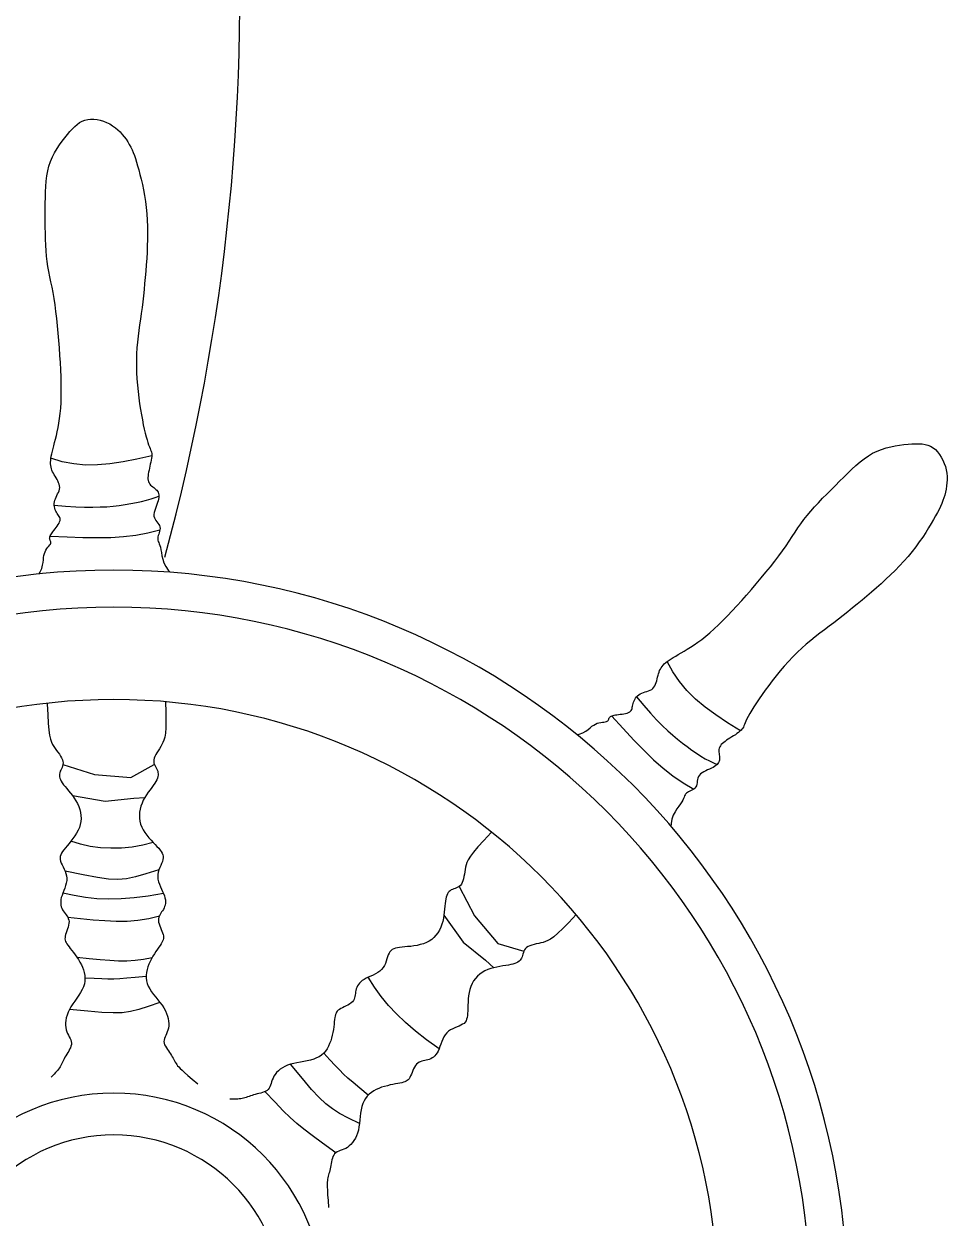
# Model space of a CAD drawing. Header units: millimetres. Extents: x -37 to 8970, y -2 to 4773.
# Drawn here: x 8099.3 to 8192, y 448.8 to 568.7 of the extents above; entities that cross this region are included whole.
import ezdxf

# ---------------------------------------------------------------- set-up
doc = ezdxf.new("R2010")
doc.units = ezdxf.units.MM

msp = doc.modelspace()

# ---------------------------------------------------------------- linework, layer by layer
at = {"color": 18, "true_color": 0x000000}
for p, q in [((8104.67, 558.64), (8104.92, 558.82)), ((8104.92, 558.82), (8105.18, 558.96)), ((8105.18, 558.96), (8105.44, 559.07)), ((8105.44, 559.07), (8105.73, 559.14)), ((8105.73, 559.14), (8106.02, 559.18)), ((8106.02, 559.18), (8106.34, 559.17)), ((8106.34, 559.17), (8106.66, 559.13)), ((8106.66, 559.13), (8106.98, 559.06)), ((8106.98, 559.06), (8107.31, 558.96)), ((8107.31, 558.96), (8107.63, 558.83)), ((8107.63, 558.83), (8107.94, 558.68)), ((8103.43, 557.3), (8103.69, 557.62)), ((8103.69, 557.62), (8103.94, 557.92)), ((8103.94, 557.92), (8104.19, 558.18)), ((8104.19, 558.18), (8104.43, 558.43)), ((8104.43, 558.43), (8104.67, 558.64)), ((8107.94, 558.68), (8108.23, 558.51)), ((8108.23, 558.51), (8108.5, 558.31)), ((8108.5, 558.31), (8108.75, 558.1)), ((8108.75, 558.1), (8108.99, 557.88)), ((8108.99, 557.88), (8109.2, 557.64)), ((8109.2, 557.64), (8109.4, 557.39)), ((8102.65, 556.21), (8102.91, 556.6)), ((8102.91, 556.6), (8103.17, 556.96)), ((8103.17, 556.96), (8103.43, 557.3)), ((8109.4, 557.39), (8109.58, 557.14)), ((8109.58, 557.14), (8109.75, 556.88)), ((8109.75, 556.88), (8109.9, 556.62)), ((8109.9, 556.62), (8110.05, 556.35)), ((8110.05, 556.35), (8110.18, 556.08)), ((8102, 554.93), (8102.19, 555.38)), ((8102.19, 555.38), (8102.41, 555.8)), ((8102.41, 555.8), (8102.65, 556.21)), ((8110.18, 556.08), (8110.3, 555.81)), ((8110.3, 555.81), (8110.41, 555.51)), ((8110.41, 555.51), (8110.52, 555.2)), ((8110.52, 555.2), (8110.63, 554.85)), ((8101.62, 553.47), (8101.71, 553.98)), ((8101.71, 553.98), (8101.83, 554.46)), ((8101.83, 554.46), (8102, 554.93)), ((8110.63, 554.85), (8110.74, 554.48)), ((8110.74, 554.48), (8110.86, 554.07)), ((8110.86, 554.07), (8110.97, 553.62)), ((8101.51, 552.42), (8101.55, 552.95)), ((8101.55, 552.95), (8101.62, 553.47)), ((8110.97, 553.62), (8111.09, 553.14)), ((8111.09, 553.14), (8111.21, 552.61)), ((8101.48, 551.3), (8101.49, 551.86)), ((8101.49, 551.86), (8101.51, 552.42)), ((8111.21, 552.61), (8111.32, 552.06)), ((8111.32, 552.06), (8111.43, 551.49)), ((8101.47, 550.72), (8101.48, 551.3)), ((8101.47, 550.13), (8101.47, 550.72)), ((8111.43, 551.49), (8111.53, 550.89)), ((8111.53, 550.89), (8111.61, 550.28)), ((8101.47, 549.53), (8101.47, 550.13)), ((8101.47, 548.93), (8101.47, 549.53)), ((8111.61, 550.28), (8111.67, 549.66)), ((8111.67, 549.66), (8111.71, 549.03)), ((8101.47, 548.32), (8101.47, 548.93)), ((8101.48, 547.71), (8101.47, 548.32)), ((8111.71, 549.03), (8111.73, 548.39)), ((8111.73, 548.39), (8111.74, 547.74)), ((8101.49, 547.11), (8101.48, 547.71)), ((8101.51, 546.52), (8101.49, 547.11)), ((8111.73, 547.1), (8111.71, 546.45)), ((8111.74, 547.74), (8111.73, 547.1)), ((8101.55, 545.95), (8101.51, 546.52)), ((8101.6, 545.4), (8101.55, 545.95)), ((8111.68, 545.81), (8111.65, 545.17)), ((8111.71, 546.45), (8111.68, 545.81)), ((8101.66, 544.87), (8101.6, 545.4)), ((8101.74, 544.36), (8101.66, 544.87)), ((8101.83, 543.86), (8101.74, 544.36)), ((8111.6, 544.53), (8111.55, 543.9)), ((8111.65, 545.17), (8111.6, 544.53)), ((8101.93, 543.35), (8101.83, 543.86)), ((8102.04, 542.84), (8101.93, 543.35)), ((8111.5, 543.28), (8111.44, 542.66)), ((8111.55, 543.9), (8111.5, 543.28)), ((8102.15, 542.31), (8102.04, 542.84)), ((8102.25, 541.75), (8102.15, 542.31)), ((8111.38, 542.05), (8111.32, 541.44)), ((8111.44, 542.66), (8111.38, 542.05)), ((8102.35, 541.15), (8102.25, 541.75)), ((8102.45, 540.52), (8102.35, 541.15)), ((8111.25, 540.84), (8111.18, 540.25)), ((8111.32, 541.44), (8111.25, 540.84)), ((8102.54, 539.85), (8102.45, 540.52)), ((8102.62, 539.15), (8102.54, 539.85)), ((8111.1, 539.67), (8111.02, 539.09)), ((8111.18, 540.25), (8111.1, 539.67)), ((8102.7, 538.43), (8102.62, 539.15)), ((8102.77, 537.69), (8102.7, 538.43)), ((8110.94, 538.52), (8110.86, 537.94)), ((8111.02, 539.09), (8110.94, 538.52)), ((8102.84, 536.95), (8102.77, 537.69)), ((8110.79, 537.37), (8110.72, 536.79)), ((8110.86, 537.94), (8110.79, 537.37)), ((8102.89, 536.2), (8102.84, 536.95)), ((8102.94, 535.45), (8102.89, 536.2)), ((8110.67, 536.2), (8110.63, 535.6)), ((8110.72, 536.79), (8110.67, 536.2)), ((8102.99, 534.72), (8102.94, 535.45)), ((8110.63, 535.6), (8110.61, 534.99)), ((8110.61, 534.99), (8110.61, 534.36)), ((8103.02, 534), (8102.99, 534.72)), ((8103.05, 533.3), (8103.02, 534)), ((8110.61, 534.36), (8110.63, 533.73)), ((8110.63, 533.73), (8110.67, 533.09)), ((8103.07, 532.62), (8103.05, 533.3)), ((8103.08, 531.97), (8103.07, 532.62)), ((8110.67, 533.09), (8110.72, 532.45)), ((8110.72, 532.45), (8110.78, 531.82)), ((8103.05, 530.73), (8103.07, 531.33)), ((8103.07, 531.33), (8103.08, 531.97)), ((8110.78, 531.82), (8110.85, 531.2)), ((8110.85, 531.2), (8110.93, 530.6)), ((8102.97, 529.62), (8103.02, 530.16)), ((8103.02, 530.16), (8103.05, 530.73)), ((8110.93, 530.6), (8111.02, 530.03)), ((8111.02, 530.03), (8111.11, 529.48)), ((8102.83, 528.64), (8102.91, 529.11)), ((8102.91, 529.11), (8102.97, 529.62)), ((8111.11, 529.48), (8111.21, 528.97)), ((8111.21, 528.97), (8111.3, 528.49)), ((8102.58, 527.39), (8102.67, 527.78)), ((8102.67, 527.78), (8102.75, 528.2)), ((8102.75, 528.2), (8102.83, 528.64)), ((8111.3, 528.49), (8111.4, 528.05)), ((8111.4, 528.05), (8111.49, 527.65)), ((8111.49, 527.65), (8111.59, 527.28)), ((8102.25, 526.09), (8102.32, 526.38)), ((8102.32, 526.38), (8102.4, 526.69)), ((8102.4, 526.69), (8102.49, 527.03)), ((8102.49, 527.03), (8102.58, 527.39)), ((8111.59, 527.28), (8111.68, 526.96)), ((8111.68, 526.96), (8111.76, 526.69)), ((8111.76, 526.69), (8111.84, 526.46)), ((8111.84, 526.46), (8111.92, 526.27)), ((8186.33, 526.28), (8186.78, 526.37)), ((8186.78, 526.37), (8187.22, 526.44)), ((8187.22, 526.44), (8187.65, 526.5)), ((8187.65, 526.5), (8188.06, 526.54)), ((8188.06, 526.54), (8188.45, 526.57)), ((8188.45, 526.57), (8188.81, 526.58)), ((8188.81, 526.58), (8189.15, 526.58)), ((8189.15, 526.58), (8189.47, 526.56)), ((8189.47, 526.56), (8189.77, 526.51)), ((8189.77, 526.51), (8190.06, 526.43)), ((8190.06, 526.43), (8190.32, 526.32)), ((8102.04, 525.12), (8102.07, 525.33)), ((8102.07, 525.33), (8102.12, 525.57)), ((8102.12, 525.57), (8102.18, 525.82)), ((8102.18, 525.82), (8102.25, 526.09)), ((8111.92, 526.27), (8111.99, 526.11)), ((8111.99, 526.11), (8112.04, 525.97)), ((8112.04, 525.97), (8112.09, 525.84)), ((8112.09, 525.84), (8112.13, 525.72)), ((8112.13, 525.72), (8112.15, 525.6)), ((8112.15, 525.3), (8112.13, 525.13)), ((8112.15, 525.6), (8112.16, 525.46)), ((8112.16, 525.46), (8112.15, 525.3)), ((8183.66, 525.07), (8184.08, 525.36)), ((8184.08, 525.36), (8184.51, 525.62)), ((8184.51, 525.62), (8184.96, 525.83)), ((8184.96, 525.83), (8185.41, 526.01)), ((8185.41, 526.01), (8185.87, 526.16)), ((8185.87, 526.16), (8186.33, 526.28)), ((8190.32, 526.32), (8190.57, 526.18)), ((8190.57, 526.18), (8190.81, 525.99)), ((8190.81, 525.99), (8191.03, 525.76)), ((8191.03, 525.76), (8191.22, 525.51)), ((8191.22, 525.51), (8191.4, 525.23)), ((8191.4, 525.23), (8191.56, 524.93)), ((8102, 524.73), (8102.01, 524.91)), ((8102, 524.55), (8102, 524.73)), ((8102.02, 524.38), (8102, 524.55)), ((8102.01, 524.91), (8102.04, 525.12)), ((8102.05, 524.22), (8102.02, 524.38)), ((8102.09, 524.07), (8102.05, 524.22)), ((8102.14, 523.91), (8102.09, 524.07)), ((8111.92, 524.13), (8111.88, 523.92)), ((8111.97, 524.33), (8111.92, 524.13)), ((8112.01, 524.54), (8111.97, 524.33)), ((8112.06, 524.74), (8112.01, 524.54)), ((8112.1, 524.94), (8112.06, 524.74)), ((8112.13, 525.13), (8112.1, 524.94)), ((8182.02, 523.63), (8182.43, 524.03)), ((8182.43, 524.03), (8182.83, 524.4)), ((8182.83, 524.4), (8183.24, 524.75)), ((8183.24, 524.75), (8183.66, 525.07)), ((8191.56, 524.93), (8191.7, 524.61)), ((8191.7, 524.61), (8191.81, 524.28)), ((8191.81, 524.28), (8191.89, 523.95)), ((8191.89, 523.95), (8191.95, 523.62)), ((8102.2, 523.77), (8102.14, 523.91)), ((8102.28, 523.62), (8102.2, 523.77)), ((8102.36, 523.47), (8102.28, 523.62)), ((8102.46, 523.31), (8102.36, 523.47)), ((8102.55, 523.16), (8102.46, 523.31)), ((8102.65, 523), (8102.55, 523.16)), ((8102.74, 522.84), (8102.65, 523)), ((8102.81, 522.67), (8102.74, 522.84)), ((8111.78, 523.36), (8111.77, 523.2)), ((8111.77, 523.2), (8111.77, 523.04)), ((8111.77, 523.04), (8111.79, 522.89)), ((8111.81, 523.54), (8111.78, 523.36)), ((8111.79, 522.89), (8111.82, 522.76)), ((8111.84, 523.73), (8111.81, 523.54)), ((8111.82, 522.76), (8111.88, 522.64)), ((8111.88, 523.92), (8111.84, 523.73)), ((8180.77, 522.39), (8181.19, 522.81)), ((8181.19, 522.81), (8181.61, 523.23)), ((8181.61, 523.23), (8182.02, 523.63)), ((8191.95, 523.62), (8191.98, 523.3)), ((8191.98, 522.97), (8191.97, 522.65)), ((8191.98, 523.3), (8191.98, 522.97)), ((8102.71, 521.54), (8102.79, 521.7)), ((8102.79, 521.7), (8102.86, 521.86)), ((8102.87, 522.51), (8102.81, 522.67)), ((8102.86, 521.86), (8102.9, 522.02)), ((8102.91, 522.35), (8102.87, 522.51)), ((8102.9, 522.02), (8102.92, 522.18)), ((8102.92, 522.18), (8102.91, 522.35)), ((8111.88, 522.64), (8111.95, 522.53)), ((8111.95, 522.53), (8112.04, 522.43)), ((8112.04, 522.43), (8112.14, 522.34)), ((8112.14, 522.34), (8112.25, 522.25)), ((8112.25, 522.25), (8112.36, 522.17)), ((8112.36, 522.17), (8112.47, 522.09)), ((8112.47, 522.09), (8112.57, 522)), ((8112.57, 522), (8112.66, 521.91)), ((8112.66, 521.91), (8112.74, 521.81)), ((8112.74, 521.81), (8112.8, 521.71)), ((8112.8, 521.71), (8112.84, 521.59)), ((8112.84, 521.59), (8112.87, 521.46)), ((8179.91, 521.53), (8180.34, 521.96)), ((8180.34, 521.96), (8180.77, 522.39)), ((8191.82, 521.73), (8191.74, 521.43)), ((8191.88, 522.03), (8191.82, 521.73)), ((8191.93, 522.34), (8191.88, 522.03)), ((8191.97, 522.65), (8191.93, 522.34)), ((8102.37, 520.57), (8102.38, 520.73)), ((8102.37, 520.41), (8102.37, 520.57)), ((8102.39, 520.25), (8102.37, 520.41)), ((8102.38, 520.73), (8102.42, 520.9)), ((8102.42, 520.9), (8102.48, 521.06)), ((8102.48, 521.06), (8102.55, 521.22)), ((8102.55, 521.22), (8102.63, 521.38)), ((8102.63, 521.38), (8102.71, 521.54)), ((8112.67, 520.47), (8112.59, 520.27)), ((8112.74, 520.67), (8112.67, 520.47)), ((8112.8, 520.85), (8112.74, 520.67)), ((8112.84, 521.02), (8112.8, 520.85)), ((8112.87, 521.18), (8112.84, 521.02)), ((8112.87, 521.46), (8112.88, 521.33)), ((8112.88, 521.33), (8112.87, 521.18)), ((8178.67, 520.23), (8179.07, 520.66)), ((8179.07, 520.66), (8179.48, 521.1)), ((8179.48, 521.1), (8179.91, 521.53)), ((8191.44, 520.58), (8191.32, 520.29)), ((8191.56, 520.87), (8191.44, 520.58)), ((8191.65, 521.15), (8191.56, 520.87)), ((8191.74, 521.43), (8191.65, 521.15)), ((8102.42, 520.1), (8102.39, 520.25)), ((8102.47, 519.96), (8102.42, 520.1)), ((8102.52, 519.82), (8102.47, 519.96)), ((8102.59, 519.7), (8102.52, 519.82)), ((8102.66, 519.58), (8102.59, 519.7)), ((8102.73, 519.47), (8102.66, 519.58)), ((8102.8, 519.37), (8102.73, 519.47)), ((8102.86, 519.28), (8102.8, 519.37)), ((8102.92, 519.18), (8102.86, 519.28)), ((8102.95, 519.08), (8102.92, 519.18)), ((8112.4, 519.68), (8112.38, 519.49)), ((8112.38, 519.49), (8112.38, 519.31)), ((8112.38, 519.31), (8112.42, 519.15)), ((8112.45, 519.87), (8112.4, 519.68)), ((8112.42, 519.15), (8112.49, 519.01)), ((8112.52, 520.07), (8112.45, 519.87)), ((8112.59, 520.27), (8112.52, 520.07)), ((8177.61, 518.96), (8177.94, 519.38)), ((8177.94, 519.38), (8178.29, 519.8)), ((8178.29, 519.8), (8178.67, 520.23)), ((8190.82, 519.33), (8190.61, 518.96)), ((8191.01, 519.67), (8190.82, 519.33)), ((8191.17, 519.99), (8191.01, 519.67)), ((8191.32, 520.29), (8191.17, 519.99)), ((8102.34, 517.88), (8102.45, 518.02)), ((8102.45, 518.02), (8102.56, 518.17)), ((8102.56, 518.17), (8102.66, 518.31)), ((8102.66, 518.31), (8102.76, 518.46)), ((8102.76, 518.46), (8102.85, 518.6)), ((8102.85, 518.6), (8102.91, 518.73)), ((8102.91, 518.73), (8102.95, 518.86)), ((8102.96, 518.97), (8102.95, 519.08)), ((8102.95, 518.86), (8102.96, 518.97)), ((8112.49, 519.01), (8112.57, 518.87)), ((8112.57, 518.87), (8112.67, 518.74)), ((8112.67, 518.74), (8112.76, 518.61)), ((8112.76, 518.61), (8112.85, 518.48)), ((8112.85, 518.48), (8112.92, 518.36)), ((8112.92, 518.36), (8112.97, 518.22)), ((8112.97, 518.22), (8112.99, 518.08)), ((8112.99, 518.08), (8112.97, 517.94)), ((8176.73, 517.69), (8177.01, 518.12)), ((8177.01, 518.12), (8177.3, 518.54)), ((8177.3, 518.54), (8177.61, 518.96)), ((8190.12, 518.13), (8189.83, 517.68)), ((8190.38, 518.56), (8190.12, 518.13)), ((8190.61, 518.96), (8190.38, 518.56)), ((8101.9, 517.09), (8101.91, 517.16)), ((8101.91, 517.03), (8101.9, 517.09)), ((8101.91, 517.16), (8101.93, 517.24)), ((8101.92, 516.97), (8101.91, 517.03)), ((8101.95, 516.91), (8101.92, 516.97)), ((8101.93, 517.24), (8101.97, 517.33)), ((8101.97, 516.85), (8101.95, 516.91)), ((8101.97, 517.33), (8102.02, 517.42)), ((8102, 516.8), (8101.97, 516.85)), ((8102.02, 516.73), (8102, 516.8)), ((8102.02, 517.42), (8102.08, 517.52)), ((8102.08, 517.52), (8102.15, 517.63)), ((8102.15, 517.63), (8102.24, 517.75)), ((8102.24, 517.75), (8102.34, 517.88)), ((8112.77, 517.23), (8112.75, 517.11)), ((8112.75, 517.11), (8112.75, 517)), ((8112.75, 517), (8112.77, 516.89)), ((8112.8, 517.36), (8112.77, 517.23)), ((8112.77, 516.89), (8112.8, 516.78)), ((8112.85, 517.5), (8112.8, 517.36)), ((8112.8, 516.78), (8112.85, 516.67)), ((8112.9, 517.64), (8112.85, 517.5)), ((8112.94, 517.79), (8112.9, 517.64)), ((8112.97, 517.94), (8112.94, 517.79)), ((8175.82, 516.33), (8176.13, 516.8)), ((8176.13, 516.8), (8176.44, 517.25)), ((8176.44, 517.25), (8176.73, 517.69)), ((8189.53, 517.21), (8189.19, 516.73)), ((8189.83, 517.68), (8189.53, 517.21)), ((8101.33, 515.37), (8101.38, 515.57)), ((8101.38, 515.57), (8101.45, 515.74)), ((8101.45, 515.74), (8101.54, 515.91)), ((8101.54, 515.91), (8101.64, 516.05)), ((8101.64, 516.05), (8101.74, 516.19)), ((8101.74, 516.19), (8101.84, 516.31)), ((8101.84, 516.31), (8101.92, 516.42)), ((8101.92, 516.42), (8101.98, 516.51)), ((8101.98, 516.51), (8102.01, 516.59)), ((8102.01, 516.59), (8102.02, 516.67)), ((8102.02, 516.67), (8102.02, 516.73)), ((8112.85, 516.67), (8112.91, 516.53)), ((8112.91, 516.53), (8112.96, 516.37)), ((8112.96, 516.37), (8113.02, 516.18)), ((8113.02, 516.18), (8113.08, 515.94)), ((8113.08, 515.94), (8113.12, 515.66)), ((8113.12, 515.66), (8113.18, 515.34)), ((8175.09, 515.32), (8175.47, 515.84)), ((8175.47, 515.84), (8175.82, 516.33)), ((8188.46, 515.75), (8188.07, 515.27)), ((8188.84, 516.24), (8188.46, 515.75)), ((8189.19, 516.73), (8188.84, 516.24)), ((8101.11, 514.07), (8101.2, 514.39)), ((8101.2, 514.39), (8101.26, 514.67)), ((8101.26, 514.67), (8101.28, 514.93)), ((8101.28, 514.93), (8101.3, 515.16)), ((8101.3, 515.16), (8101.33, 515.37)), ((8113.18, 515.34), (8113.26, 514.99)), ((8113.26, 514.99), (8113.38, 514.62)), ((8113.38, 514.62), (8113.56, 514.25)), ((8174.24, 514.23), (8174.68, 514.78)), ((8174.68, 514.78), (8175.09, 515.32)), ((8187.65, 514.79), (8187.22, 514.32)), ((8188.07, 515.27), (8187.65, 514.79)), ((8100.81, 513.5), (8100.94, 513.71)), ((8100.94, 513.71), (8101.11, 514.07)), ((8113.56, 514.25), (8113.81, 513.88)), ((8113.81, 513.88), (8114.01, 513.67)), ((8173.32, 513.1), (8173.79, 513.67)), ((8173.79, 513.67), (8174.24, 514.23)), ((8186.3, 513.41), (8185.83, 512.97)), ((8186.77, 513.86), (8186.3, 513.41)), ((8187.22, 514.32), (8186.77, 513.86)), ((8172.34, 511.95), (8172.83, 512.52)), ((8172.83, 512.52), (8173.32, 513.1)), ((8184.88, 512.11), (8184.39, 511.69)), ((8185.36, 512.53), (8184.88, 512.11)), ((8185.83, 512.97), (8185.36, 512.53)), ((8170.89, 510.31), (8171.37, 510.84)), ((8171.37, 510.84), (8171.85, 511.39)), ((8171.85, 511.39), (8172.34, 511.95)), ((8183.44, 510.87), (8182.96, 510.48)), ((8183.91, 511.28), (8183.44, 510.87)), ((8184.39, 511.69), (8183.91, 511.28)), ((8169.94, 509.3), (8170.41, 509.79)), ((8170.41, 509.79), (8170.89, 510.31)), ((8182.01, 509.7), (8181.54, 509.33)), ((8182.48, 510.09), (8182.01, 509.7)), ((8182.96, 510.48), (8182.48, 510.09)), ((8168.59, 507.98), (8169.03, 508.39)), ((8169.03, 508.39), (8169.48, 508.83)), ((8169.48, 508.83), (8169.94, 509.3)), ((8180.6, 508.6), (8180.14, 508.25)), ((8181.07, 508.96), (8180.6, 508.6)), ((8181.54, 509.33), (8181.07, 508.96)), ((8167.35, 506.94), (8167.75, 507.25)), ((8167.75, 507.25), (8168.16, 507.6)), ((8168.16, 507.6), (8168.59, 507.98)), ((8178.75, 507.2), (8178.3, 506.83)), ((8179.21, 507.55), (8178.75, 507.2)), ((8179.67, 507.9), (8179.21, 507.55)), ((8180.14, 508.25), (8179.67, 507.9)), ((8165.9, 505.95), (8166.23, 506.16)), ((8166.23, 506.16), (8166.59, 506.39)), ((8166.59, 506.39), (8166.96, 506.65)), ((8166.96, 506.65), (8167.35, 506.94)), ((8177.4, 506.06), (8176.95, 505.64)), ((8177.85, 506.45), (8177.4, 506.06)), ((8178.3, 506.83), (8177.85, 506.45)), ((8163.9, 504.72), (8164.08, 504.85)), ((8164.08, 504.85), (8164.28, 504.98)), ((8164.28, 504.98), (8164.5, 505.12)), ((8164.5, 505.12), (8164.74, 505.26)), ((8164.74, 505.26), (8165, 505.42)), ((8165, 505.42), (8165.28, 505.58)), ((8165.28, 505.58), (8165.58, 505.76)), ((8165.58, 505.76), (8165.9, 505.95)), ((8176.51, 505.2), (8176.07, 504.73)), ((8176.95, 505.64), (8176.51, 505.2)), ((8163.02, 503.49), (8163.07, 503.65)), ((8163.07, 503.65), (8163.13, 503.8)), ((8163.13, 503.8), (8163.2, 503.94)), ((8163.2, 503.94), (8163.28, 504.08)), ((8163.28, 504.08), (8163.37, 504.22)), ((8163.37, 504.22), (8163.48, 504.35)), ((8163.48, 504.35), (8163.6, 504.47)), ((8163.6, 504.47), (8163.74, 504.6)), ((8163.74, 504.6), (8163.9, 504.72)), ((8175.23, 503.77), (8174.83, 503.28)), ((8175.64, 504.26), (8175.23, 503.77)), ((8176.07, 504.73), (8175.64, 504.26)), ((8162.65, 502.29), (8162.73, 502.44)), ((8162.73, 502.44), (8162.79, 502.61)), ((8162.79, 502.61), (8162.84, 502.79)), ((8162.84, 502.79), (8162.88, 502.97)), ((8162.88, 502.97), (8162.93, 503.15)), ((8162.93, 503.15), (8162.97, 503.33)), ((8162.97, 503.33), (8163.02, 503.49)), ((8174.44, 502.79), (8174.08, 502.31)), ((8174.83, 503.28), (8174.44, 502.79)), ((8160.81, 501.16), (8160.92, 501.27)), ((8160.92, 501.27), (8161.05, 501.38)), ((8161.05, 501.38), (8161.19, 501.47)), ((8161.19, 501.47), (8161.35, 501.54)), ((8161.35, 501.54), (8161.51, 501.6)), ((8161.51, 501.6), (8161.68, 501.66)), ((8161.68, 501.66), (8161.85, 501.71)), ((8161.85, 501.71), (8162.02, 501.77)), ((8162.02, 501.77), (8162.18, 501.84)), ((8162.18, 501.84), (8162.33, 501.92)), ((8162.33, 501.92), (8162.46, 502.02)), ((8162.46, 502.02), (8162.56, 502.14)), ((8162.56, 502.14), (8162.65, 502.29)), ((8173.41, 501.39), (8173.11, 500.96)), ((8173.73, 501.84), (8173.41, 501.39)), ((8174.08, 502.31), (8173.73, 501.84)), ((8160.33, 499.9), (8160.36, 500.01)), ((8160.36, 500.01), (8160.38, 500.12)), ((8160.38, 500.12), (8160.41, 500.24)), ((8160.41, 500.24), (8160.43, 500.37)), ((8160.43, 500.37), (8160.46, 500.5)), ((8160.46, 500.5), (8160.5, 500.63)), ((8160.5, 500.63), (8160.56, 500.77)), ((8160.56, 500.77), (8160.63, 500.9)), ((8160.63, 500.9), (8160.72, 501.04)), ((8160.72, 501.04), (8160.81, 501.16)), ((8172.6, 500.18), (8172.38, 499.83)), ((8172.84, 500.56), (8172.6, 500.18)), ((8173.11, 500.96), (8172.84, 500.56)), ((8157.92, 498.76), (8157.96, 498.81)), ((8157.96, 498.81), (8157.99, 498.87)), ((8157.99, 498.87), (8158.02, 498.92)), ((8158.02, 498.92), (8158.04, 498.98)), ((8158.04, 498.98), (8158.06, 499.04)), ((8158.06, 499.04), (8158.09, 499.1)), ((8158.09, 499.1), (8158.13, 499.14)), ((8158.13, 499.14), (8158.19, 499.19)), ((8158.19, 499.19), (8158.26, 499.23)), ((8158.26, 499.23), (8158.35, 499.26)), ((8158.35, 499.26), (8158.45, 499.3)), ((8158.45, 499.3), (8158.56, 499.32)), ((8158.56, 499.32), (8158.69, 499.35)), ((8158.69, 499.35), (8158.84, 499.37)), ((8158.84, 499.37), (8159, 499.39)), ((8159, 499.39), (8159.18, 499.42)), ((8159.18, 499.42), (8159.36, 499.44)), ((8159.36, 499.44), (8159.54, 499.47)), ((8159.54, 499.47), (8159.71, 499.5)), ((8159.71, 499.5), (8159.87, 499.54)), ((8159.87, 499.54), (8160.01, 499.59)), ((8160.01, 499.59), (8160.13, 499.65)), ((8160.13, 499.65), (8160.21, 499.72)), ((8160.21, 499.72), (8160.28, 499.81)), ((8160.28, 499.81), (8160.33, 499.9)), ((8171.89, 498.96), (8171.79, 498.74)), ((8172.03, 499.21), (8171.89, 498.96)), ((8172.19, 499.5), (8172.03, 499.21)), ((8172.38, 499.83), (8172.19, 499.5)), ((8155.06, 497.43), (8155.43, 497.57)), ((8155.43, 497.57), (8155.73, 497.73)), ((8155.73, 497.73), (8155.97, 497.89)), ((8155.97, 497.89), (8156.17, 498.05)), ((8156.17, 498.05), (8156.34, 498.21)), ((8156.34, 498.21), (8156.51, 498.33)), ((8156.51, 498.33), (8156.69, 498.43)), ((8156.69, 498.43), (8156.86, 498.51)), ((8156.86, 498.51), (8157.04, 498.56)), ((8157.04, 498.56), (8157.22, 498.59)), ((8157.22, 498.59), (8157.38, 498.62)), ((8157.38, 498.62), (8157.53, 498.64)), ((8157.53, 498.64), (8157.67, 498.66)), ((8157.67, 498.66), (8157.78, 498.68)), ((8157.78, 498.68), (8157.86, 498.72)), ((8157.86, 498.72), (8157.92, 498.76)), ((8171.05, 497.6), (8170.89, 497.49)), ((8171.19, 497.71), (8171.05, 497.6)), ((8171.3, 497.81), (8171.19, 497.71)), ((8171.39, 497.91), (8171.3, 497.81)), ((8171.47, 498.02), (8171.39, 497.91)), ((8171.53, 498.13), (8171.47, 498.02)), ((8171.58, 498.25), (8171.53, 498.13)), ((8171.64, 498.39), (8171.58, 498.25)), ((8171.71, 498.55), (8171.64, 498.39)), ((8171.79, 498.74), (8171.71, 498.55)), ((8154.82, 497.38), (8155.06, 497.43)), ((8169.32, 496.37), (8169.23, 496.25)), ((8169.43, 496.48), (8169.32, 496.37)), ((8169.56, 496.59), (8169.43, 496.48)), ((8169.7, 496.7), (8169.56, 496.59)), ((8169.85, 496.81), (8169.7, 496.7)), ((8170.02, 496.92), (8169.85, 496.81)), ((8170.19, 497.03), (8170.02, 496.92)), ((8170.37, 497.15), (8170.19, 497.03)), ((8170.55, 497.26), (8170.37, 497.15)), ((8170.73, 497.37), (8170.55, 497.26)), ((8170.89, 497.49), (8170.73, 497.37)), ((8169.11, 496.01), (8169.08, 495.88)), ((8169.08, 495.88), (8169.08, 495.75)), ((8169.08, 495.75), (8169.08, 495.62)), ((8169.08, 495.62), (8169.1, 495.48)), ((8169.1, 495.48), (8169.12, 495.34)), ((8169.16, 496.14), (8169.11, 496.01)), ((8169.12, 495.34), (8169.14, 495.21)), ((8169.14, 495.21), (8169.15, 495.07)), ((8169.23, 496.25), (8169.16, 496.14)), ((8103.24, 494.38), (8106.4, 493.37)), ((8110.04, 493.07), (8112.41, 494.37)), ((8168.33, 494.01), (8168.14, 493.92)), ((8168.5, 494.09), (8168.33, 494.01)), ((8168.65, 494.19), (8168.5, 494.09)), ((8168.78, 494.28), (8168.65, 494.19)), ((8168.89, 494.38), (8168.78, 494.28)), ((8168.98, 494.48), (8168.89, 494.38)), ((8169.05, 494.59), (8168.98, 494.48)), ((8169.1, 494.7), (8169.05, 494.59)), ((8169.13, 494.82), (8169.1, 494.7)), ((8169.15, 494.94), (8169.13, 494.82)), ((8169.15, 495.07), (8169.15, 494.94)), ((8106.4, 493.37), (8110.04, 493.07)), ((8166.93, 492.86), (8166.91, 492.7)), ((8166.97, 493.01), (8166.93, 492.86)), ((8167.03, 493.16), (8166.97, 493.01)), ((8167.12, 493.3), (8167.03, 493.16)), ((8167.24, 493.43), (8167.12, 493.3)), ((8167.39, 493.54), (8167.24, 493.43)), ((8167.56, 493.65), (8167.39, 493.54)), ((8167.75, 493.74), (8167.56, 493.65)), ((8167.94, 493.83), (8167.75, 493.74)), ((8168.14, 493.92), (8167.94, 493.83)), ((8166.03, 491.62), (8165.91, 491.56)), ((8166.16, 491.69), (8166.03, 491.62)), ((8166.3, 491.76), (8166.16, 491.69)), ((8166.44, 491.83), (8166.3, 491.76)), ((8166.56, 491.91), (8166.44, 491.83)), ((8166.67, 492.01), (8166.56, 491.91)), ((8166.76, 492.12), (8166.67, 492.01)), ((8166.82, 492.25), (8166.76, 492.12)), ((8166.86, 492.39), (8166.82, 492.25)), ((8166.89, 492.54), (8166.86, 492.39)), ((8166.91, 492.7), (8166.89, 492.54)), ((8104.19, 491.25), (8107.48, 490.71)), ((8107.48, 490.71), (8110.34, 491)), ((8110.34, 491), (8111.47, 491.06)), ((8165.22, 490.43), (8165.05, 490.19)), ((8165.35, 490.63), (8165.22, 490.43)), ((8165.45, 490.81), (8165.35, 490.63)), ((8165.52, 490.97), (8165.45, 490.81)), ((8165.58, 491.1), (8165.52, 490.97)), ((8165.62, 491.22), (8165.58, 491.1)), ((8165.68, 491.32), (8165.62, 491.22)), ((8165.73, 491.41), (8165.68, 491.32)), ((8165.81, 491.49), (8165.73, 491.41)), ((8165.91, 491.56), (8165.81, 491.49)), ((8164.5, 489.28), (8164.37, 488.89)), ((8164.68, 489.62), (8164.5, 489.28)), ((8164.87, 489.93), (8164.68, 489.62)), ((8165.05, 490.19), (8164.87, 489.93)), ((8164.28, 488.45), (8164.27, 488.16)), ((8164.37, 488.89), (8164.28, 488.45)), ((8143.02, 482.14), (8144.54, 479.19)), ((8141.48, 479.25), (8143.42, 476.54)), ((8144.54, 479.19), (8146.9, 476.4)), ((8143.42, 476.54), (8145.65, 474.73)), ((8146.9, 476.4), (8149.49, 475.65)), ((8145.65, 474.73), (8146.49, 473.97))]:
    msp.add_line(p, q, dxfattribs=at)
for points in [[(8112.15, 525.38), (8110.67, 525.03), (8109.27, 524.75), (8107.96, 524.56), (8106.7, 524.45), (8105.5, 524.44), (8104.33, 524.55), (8103.18, 524.77), (8102.04, 525.12)], [(8102.37, 520.41), (8103.51, 520.31), (8104.52, 520.25), (8105.42, 520.21), (8106.24, 520.21), (8106.98, 520.23), (8107.65, 520.26), (8108.29, 520.32), (8108.9, 520.39), (8109.49, 520.47), (8110.06, 520.57), (8110.61, 520.67), (8111.13, 520.78), (8111.63, 520.9), (8112.09, 521.04), (8112.5, 521.18), (8112.88, 521.33)], [(8101.95, 517.29), (8103.67, 517.22), (8105.24, 517.17), (8106.69, 517.15), (8108.04, 517.17), (8109.32, 517.25), (8110.55, 517.39), (8111.76, 517.62), (8112.97, 517.94)], [(8171.24, 497.76), (8169.95, 498.56), (8168.76, 499.35), (8167.69, 500.14), (8166.73, 500.95), (8165.87, 501.8), (8165.12, 502.7), (8164.46, 503.67), (8163.9, 504.72)], [(8101.67, 500.46), (8101.71, 499.37), (8101.75, 498.51), (8101.82, 497.83), (8101.89, 497.31), (8101.98, 496.92), (8102.08, 496.62), (8102.2, 496.38), (8102.32, 496.18), (8102.46, 495.99), (8102.6, 495.79), (8102.74, 495.6), (8102.88, 495.4), (8103, 495.22), (8103.11, 495.04), (8103.19, 494.86), (8103.24, 494.69), (8103.25, 494.53), (8103.24, 494.38), (8103.2, 494.23), (8103.15, 494.09), (8103.09, 493.95), (8103.03, 493.82), (8102.97, 493.69), (8102.92, 493.55), (8102.9, 493.42), (8102.89, 493.29), (8102.9, 493.15), (8102.93, 493.01), (8102.99, 492.86), (8103.07, 492.7), (8103.17, 492.53), (8103.3, 492.35), (8103.45, 492.16), (8103.62, 491.95), (8103.81, 491.73), (8104, 491.5), (8104.19, 491.25), (8104.38, 490.99), (8104.55, 490.73), (8104.7, 490.45), (8104.83, 490.16), (8104.93, 489.87), (8105, 489.57), (8105.05, 489.27), (8105.06, 488.97), (8105.04, 488.66), (8104.98, 488.36), (8104.89, 488.06), (8104.77, 487.77), (8104.61, 487.48), (8104.44, 487.21), (8104.25, 486.94), (8104.05, 486.69), (8103.85, 486.45), (8103.67, 486.22), (8103.49, 486.01), (8103.34, 485.82), (8103.21, 485.64), (8103.1, 485.47), (8103.03, 485.31), (8102.97, 485.15), (8102.95, 484.99), (8102.96, 484.83), (8102.99, 484.66), (8103.06, 484.48), (8103.15, 484.29), (8103.25, 484.09), (8103.35, 483.88), (8103.45, 483.67), (8103.54, 483.44), (8103.6, 483.21), (8103.63, 482.97), (8103.62, 482.72), (8103.58, 482.47), (8103.51, 482.22), (8103.42, 481.96), (8103.33, 481.72), (8103.23, 481.47), (8103.15, 481.24), (8103.08, 481.02), (8103.04, 480.81), (8103.02, 480.61), (8103.02, 480.43), (8103.04, 480.26), (8103.08, 480.1), (8103.13, 479.94), (8103.2, 479.8), (8103.28, 479.67), (8103.37, 479.54), (8103.46, 479.41), (8103.56, 479.29), (8103.64, 479.17), (8103.72, 479.04), (8103.78, 478.9), (8103.83, 478.76), (8103.85, 478.6), (8103.84, 478.43), (8103.8, 478.25), (8103.76, 478.06), (8103.7, 477.87), (8103.63, 477.68), (8103.57, 477.49), (8103.51, 477.31), (8103.47, 477.15), (8103.45, 477), (8103.44, 476.87), (8103.46, 476.74), (8103.5, 476.62), (8103.56, 476.5), (8103.63, 476.37), (8103.73, 476.23), (8103.85, 476.07), (8103.98, 475.9), (8104.13, 475.71), (8104.29, 475.5), (8104.46, 475.28), (8104.63, 475.04), (8104.79, 474.8), (8104.95, 474.54), (8105.09, 474.28), (8105.21, 474.02), (8105.31, 473.75), (8105.38, 473.48), (8105.43, 473.2), (8105.45, 472.92), (8105.44, 472.64), (8105.39, 472.35), (8105.3, 472.07), (8105.17, 471.78), (8105.01, 471.49), (8104.83, 471.21), (8104.64, 470.92), (8104.43, 470.63), (8104.24, 470.35), (8104.05, 470.06), (8103.89, 469.78), (8103.75, 469.5), (8103.65, 469.22), (8103.57, 468.95), (8103.52, 468.69), (8103.49, 468.44), (8103.49, 468.2), (8103.52, 467.97), (8103.56, 467.75), (8103.63, 467.55), (8103.71, 467.37), (8103.8, 467.2), (8103.88, 467.03), (8103.97, 466.87), (8104.03, 466.72), (8104.08, 466.57), (8104.1, 466.41), (8104.09, 466.26), (8104.05, 466.1), (8103.99, 465.94), (8103.91, 465.78), (8103.82, 465.61), (8103.72, 465.45), (8103.62, 465.29), (8103.53, 465.14), (8103.44, 464.98), (8103.37, 464.84), (8103.3, 464.69), (8103.23, 464.55), (8103.17, 464.41), (8103.11, 464.28), (8103.04, 464.15), (8102.97, 464.03), (8102.89, 463.91), (8102.81, 463.8), (8102.72, 463.68), (8102.61, 463.56), (8102.5, 463.44), (8102.37, 463.3), (8102.22, 463.15), (8102.06, 462.99)], [(8113.54, 500.69), (8113.58, 499.6), (8113.58, 498.73), (8113.57, 498.05), (8113.53, 497.53), (8113.46, 497.13), (8113.38, 496.83), (8113.28, 496.58), (8113.17, 496.37), (8113.05, 496.17), (8112.92, 495.96), (8112.79, 495.76), (8112.67, 495.56), (8112.56, 495.37), (8112.47, 495.18), (8112.4, 495), (8112.36, 494.83), (8112.35, 494.67), (8112.38, 494.51), (8112.42, 494.37), (8112.49, 494.23), (8112.56, 494.1), (8112.63, 493.97), (8112.69, 493.84), (8112.75, 493.71), (8112.78, 493.58), (8112.8, 493.45), (8112.8, 493.31), (8112.77, 493.17), (8112.73, 493.02), (8112.66, 492.85), (8112.57, 492.68), (8112.45, 492.49), (8112.31, 492.28), (8112.15, 492.06), (8111.98, 491.83), (8111.81, 491.59), (8111.63, 491.33), (8111.47, 491.06), (8111.31, 490.78), (8111.18, 490.5), (8111.07, 490.2), (8110.99, 489.9), (8110.94, 489.6), (8110.92, 489.29), (8110.92, 488.99), (8110.97, 488.69), (8111.04, 488.39), (8111.15, 488.1), (8111.29, 487.82), (8111.47, 487.54), (8111.66, 487.28), (8111.87, 487.02), (8112.08, 486.78), (8112.29, 486.56), (8112.5, 486.34), (8112.68, 486.15), (8112.85, 485.96), (8112.99, 485.79), (8113.11, 485.63), (8113.2, 485.47), (8113.26, 485.32), (8113.29, 485.16), (8113.3, 485), (8113.27, 484.83), (8113.22, 484.65), (8113.14, 484.45), (8113.05, 484.25), (8112.96, 484.03), (8112.88, 483.81), (8112.81, 483.58), (8112.76, 483.34), (8112.75, 483.1), (8112.77, 482.86), (8112.83, 482.61), (8112.92, 482.36), (8113.02, 482.11), (8113.13, 481.87), (8113.24, 481.64), (8113.34, 481.41), (8113.43, 481.19), (8113.48, 480.99), (8113.52, 480.79), (8113.53, 480.61), (8113.52, 480.44), (8113.49, 480.27), (8113.44, 480.12), (8113.39, 479.97), (8113.32, 479.83), (8113.24, 479.7), (8113.15, 479.57), (8113.07, 479.44), (8112.99, 479.31), (8112.92, 479.17), (8112.87, 479.04), (8112.83, 478.89), (8112.82, 478.73), (8112.84, 478.56), (8112.89, 478.38), (8112.95, 478.19), (8113.02, 478.01), (8113.1, 477.82), (8113.18, 477.64), (8113.24, 477.47), (8113.29, 477.31), (8113.33, 477.16), (8113.34, 477.03), (8113.33, 476.9), (8113.3, 476.78), (8113.25, 476.65), (8113.18, 476.52), (8113.1, 476.37), (8112.99, 476.21), (8112.87, 476.03), (8112.73, 475.82), (8112.58, 475.61), (8112.43, 475.37), (8112.28, 475.13), (8112.13, 474.87), (8112, 474.61), (8111.87, 474.34), (8111.77, 474.07), (8111.69, 473.79), (8111.63, 473.51), (8111.6, 473.23), (8111.6, 472.95), (8111.63, 472.67), (8111.7, 472.39), (8111.81, 472.12), (8111.95, 471.84), (8112.13, 471.56), (8112.33, 471.29), (8112.55, 471.01), (8112.77, 470.74), (8112.98, 470.47), (8113.19, 470.2), (8113.37, 469.93), (8113.52, 469.66), (8113.65, 469.39), (8113.74, 469.12), (8113.81, 468.86), (8113.85, 468.61), (8113.87, 468.37), (8113.86, 468.14), (8113.83, 467.92), (8113.78, 467.72), (8113.71, 467.53), (8113.63, 467.35), (8113.56, 467.18), (8113.49, 467.02), (8113.43, 466.86), (8113.39, 466.71), (8113.38, 466.55), (8113.4, 466.4), (8113.45, 466.24), (8113.53, 466.09), (8113.62, 465.93), (8113.72, 465.77), (8113.83, 465.62), (8113.94, 465.47), (8114.04, 465.32), (8114.13, 465.17), (8114.22, 465.03), (8114.3, 464.89), (8114.37, 464.75), (8114.44, 464.62), (8114.52, 464.49), (8114.59, 464.37), (8114.67, 464.25), (8114.75, 464.14), (8114.86, 464.01), (8115, 463.87), (8115.2, 463.69), (8115.45, 463.45), (8115.79, 463.15), (8116.22, 462.77), (8116.77, 462.3)], [(8160.81, 501.16), (8161.54, 500.29), (8162.21, 499.53), (8162.83, 498.86), (8163.4, 498.28), (8163.94, 497.77), (8164.45, 497.32), (8164.93, 496.91), (8165.41, 496.53), (8165.89, 496.17), (8166.36, 495.83), (8166.82, 495.52), (8167.27, 495.22), (8167.71, 494.96), (8168.12, 494.73), (8168.52, 494.54), (8168.89, 494.38)], [(8158.31, 499.25), (8159.47, 497.98), (8160.55, 496.83), (8161.56, 495.8), (8162.53, 494.86), (8163.49, 494.01), (8164.47, 493.24), (8165.48, 492.54), (8166.56, 491.91)], [(8146.21, 487.55), (8145.47, 486.75), (8144.89, 486.11), (8144.45, 485.58), (8144.14, 485.16), (8143.92, 484.82), (8143.79, 484.54), (8143.7, 484.29), (8143.65, 484.06), (8143.6, 483.83), (8143.57, 483.59), (8143.53, 483.35), (8143.49, 483.12), (8143.44, 482.9), (8143.39, 482.7), (8143.32, 482.52), (8143.24, 482.36), (8143.14, 482.24), (8143.02, 482.14), (8142.89, 482.06), (8142.75, 482), (8142.61, 481.94), (8142.47, 481.89), (8142.34, 481.84), (8142.21, 481.78), (8142.1, 481.7), (8142, 481.62), (8141.91, 481.51), (8141.84, 481.39), (8141.77, 481.24), (8141.71, 481.07), (8141.67, 480.88), (8141.63, 480.66), (8141.6, 480.42), (8141.57, 480.15), (8141.55, 479.86), (8141.52, 479.56), (8141.48, 479.25), (8141.43, 478.94), (8141.36, 478.63), (8141.28, 478.33), (8141.16, 478.03), (8141.03, 477.75), (8140.87, 477.49), (8140.68, 477.25), (8140.48, 477.02), (8140.25, 476.82), (8139.99, 476.65), (8139.72, 476.5), (8139.42, 476.38), (8139.11, 476.29), (8138.8, 476.22), (8138.47, 476.17), (8138.15, 476.12), (8137.84, 476.09), (8137.55, 476.07), (8137.28, 476.04), (8137.03, 476.01), (8136.82, 475.98), (8136.62, 475.93), (8136.45, 475.87), (8136.3, 475.8), (8136.17, 475.7), (8136.06, 475.58), (8135.97, 475.44), (8135.89, 475.27), (8135.82, 475.07), (8135.75, 474.86), (8135.68, 474.64), (8135.6, 474.41), (8135.5, 474.19), (8135.38, 473.98), (8135.23, 473.79), (8135.05, 473.63), (8134.84, 473.48), (8134.61, 473.35), (8134.37, 473.23), (8134.13, 473.12), (8133.89, 473.02), (8133.66, 472.91), (8133.46, 472.8), (8133.28, 472.68), (8133.13, 472.56), (8133, 472.43), (8132.89, 472.29), (8132.81, 472.15), (8132.74, 472), (8132.68, 471.86), (8132.64, 471.7), (8132.62, 471.55), (8132.59, 471.4), (8132.57, 471.24), (8132.55, 471.1), (8132.51, 470.95), (8132.46, 470.81), (8132.39, 470.68), (8132.29, 470.55), (8132.16, 470.44), (8132.01, 470.33), (8131.84, 470.23), (8131.67, 470.14), (8131.48, 470.05), (8131.31, 469.96), (8131.14, 469.88), (8131, 469.79), (8130.88, 469.7), (8130.78, 469.61), (8130.71, 469.51), (8130.65, 469.4), (8130.6, 469.27), (8130.56, 469.12), (8130.53, 468.96), (8130.5, 468.76), (8130.48, 468.55), (8130.45, 468.3), (8130.42, 468.04), (8130.38, 467.77), (8130.33, 467.48), (8130.27, 467.19), (8130.2, 466.91), (8130.12, 466.62), (8130.01, 466.35), (8129.89, 466.09), (8129.76, 465.84), (8129.59, 465.61), (8129.41, 465.4), (8129.2, 465.21), (8128.96, 465.04), (8128.7, 464.91), (8128.41, 464.79), (8128.09, 464.7), (8127.76, 464.63), (8127.42, 464.56), (8127.07, 464.5), (8126.73, 464.44), (8126.4, 464.37), (8126.08, 464.29), (8125.79, 464.18), (8125.52, 464.06), (8125.27, 463.93), (8125.05, 463.78), (8124.86, 463.61), (8124.69, 463.44), (8124.54, 463.27), (8124.42, 463.08), (8124.33, 462.89), (8124.25, 462.71), (8124.19, 462.52), (8124.14, 462.34), (8124.08, 462.18), (8124.02, 462.02), (8123.95, 461.88), (8123.85, 461.75), (8123.74, 461.65), (8123.6, 461.57), (8123.44, 461.5), (8123.27, 461.44), (8123.09, 461.39), (8122.9, 461.35), (8122.72, 461.3), (8122.55, 461.26), (8122.38, 461.21), (8122.22, 461.16), (8122.07, 461.1), (8121.92, 461.05), (8121.78, 461), (8121.64, 460.95), (8121.51, 460.91), (8121.37, 460.87), (8121.23, 460.84), (8121.09, 460.82), (8120.94, 460.8), (8120.79, 460.79), (8120.61, 460.78), (8120.43, 460.78), (8120.22, 460.78), (8119.99, 460.78)], [(8112.29, 486.56), (8111.25, 486.28), (8110.19, 486.08), (8109.13, 485.98), (8108.06, 485.96), (8107.01, 486.02), (8105.99, 486.16), (8105, 486.39), (8104.05, 486.69)], [(8112.88, 483.81), (8111.57, 483.39), (8110.53, 483.09), (8109.63, 482.91), (8108.76, 482.84), (8107.82, 482.88), (8106.7, 483.03), (8105.28, 483.3), (8103.45, 483.67)], [(8113.34, 481.41), (8111.81, 481.16), (8110.39, 480.99), (8109.07, 480.89), (8107.83, 480.86), (8106.65, 480.9), (8105.51, 481.02), (8104.37, 481.21), (8103.23, 481.47)], [(8103.72, 479.04), (8105.02, 478.91), (8106.26, 478.79), (8107.44, 478.7), (8108.58, 478.65), (8109.69, 478.66), (8110.77, 478.74), (8111.85, 478.9), (8112.92, 479.17)], [(8154.76, 479.32), (8154.02, 478.52), (8153.41, 477.9), (8152.92, 477.43), (8152.52, 477.09), (8152.19, 476.85), (8151.92, 476.7), (8151.68, 476.59), (8151.45, 476.52), (8151.22, 476.47), (8150.99, 476.41), (8150.75, 476.36), (8150.52, 476.3), (8150.31, 476.25), (8150.11, 476.18), (8149.93, 476.1), (8149.78, 476.01), (8149.67, 475.9), (8149.58, 475.77), (8149.51, 475.64), (8149.45, 475.5), (8149.41, 475.35), (8149.37, 475.21), (8149.32, 475.07), (8149.27, 474.94), (8149.2, 474.83), (8149.12, 474.72), (8149.02, 474.62), (8148.9, 474.54), (8148.76, 474.46), (8148.6, 474.4), (8148.41, 474.34), (8148.2, 474.29), (8147.95, 474.24), (8147.69, 474.2), (8147.4, 474.15), (8147.1, 474.1), (8146.8, 474.04), (8146.49, 473.97), (8146.19, 473.89), (8145.89, 473.78), (8145.6, 473.65), (8145.33, 473.49), (8145.08, 473.31), (8144.85, 473.11), (8144.64, 472.89), (8144.46, 472.65), (8144.3, 472.39), (8144.17, 472.1), (8144.07, 471.8), (8144, 471.49), (8143.95, 471.16), (8143.92, 470.84), (8143.9, 470.52), (8143.89, 470.2), (8143.88, 469.91), (8143.88, 469.64), (8143.86, 469.39), (8143.84, 469.17), (8143.81, 468.97), (8143.76, 468.8), (8143.7, 468.65), (8143.61, 468.51), (8143.5, 468.39), (8143.36, 468.29), (8143.19, 468.2), (8143, 468.12), (8142.8, 468.03), (8142.58, 467.95), (8142.36, 467.85), (8142.15, 467.74), (8141.95, 467.6), (8141.77, 467.44), (8141.61, 467.25), (8141.48, 467.03), (8141.37, 466.79), (8141.26, 466.55), (8141.17, 466.3), (8141.08, 466.05), (8140.99, 465.82), (8140.9, 465.61), (8140.79, 465.42), (8140.68, 465.26), (8140.56, 465.13), (8140.43, 465.01), (8140.29, 464.91), (8140.15, 464.84), (8140, 464.77), (8139.86, 464.72), (8139.71, 464.69), (8139.55, 464.65), (8139.4, 464.62), (8139.26, 464.59), (8139.11, 464.54), (8138.98, 464.48), (8138.85, 464.4), (8138.73, 464.29), (8138.63, 464.16), (8138.53, 464), (8138.44, 463.83), (8138.36, 463.64), (8138.28, 463.46), (8138.21, 463.28), (8138.13, 463.11), (8138.06, 462.96), (8137.98, 462.83), (8137.89, 462.73), (8137.8, 462.64), (8137.69, 462.58), (8137.56, 462.52), (8137.42, 462.47), (8137.26, 462.43), (8137.07, 462.39), (8136.85, 462.35), (8136.61, 462.31), (8136.35, 462.26), (8136.08, 462.2), (8135.8, 462.13), (8135.51, 462.06), (8135.23, 461.97), (8134.95, 461.86), (8134.69, 461.74), (8134.44, 461.61), (8134.2, 461.45), (8133.98, 461.27), (8133.78, 461.08), (8133.61, 460.86), (8133.46, 460.61), (8133.34, 460.34), (8133.24, 460.04), (8133.17, 459.72), (8133.12, 459.38), (8133.08, 459.03), (8133.04, 458.69), (8133, 458.34), (8132.95, 458), (8132.89, 457.68), (8132.81, 457.38), (8132.71, 457.11), (8132.59, 456.85), (8132.45, 456.62), (8132.3, 456.41), (8132.14, 456.23), (8131.98, 456.08), (8131.8, 455.94), (8131.62, 455.84), (8131.44, 455.75), (8131.26, 455.68), (8131.08, 455.61), (8130.92, 455.55), (8130.77, 455.48), (8130.63, 455.39), (8130.51, 455.29), (8130.42, 455.17), (8130.34, 455.02), (8130.29, 454.86), (8130.24, 454.68), (8130.2, 454.5), (8130.17, 454.32), (8130.14, 454.13), (8130.11, 453.95), (8130.07, 453.78), (8130.03, 453.62), (8129.98, 453.46), (8129.94, 453.32), (8129.9, 453.17), (8129.86, 453.03), (8129.82, 452.89), (8129.8, 452.75), (8129.78, 452.61), (8129.77, 452.45), (8129.76, 452.25), (8129.77, 451.98), (8129.79, 451.63), (8129.81, 451.18), (8129.85, 450.61), (8129.9, 449.89)], [(8104.63, 475.04), (8105.87, 474.91), (8106.97, 474.8), (8107.94, 474.72), (8108.83, 474.68), (8109.67, 474.68), (8110.49, 474.73), (8111.32, 474.83), (8112.21, 475)], [(8111.6, 473.09), (8110.5, 472.99), (8109.64, 472.92), (8108.94, 472.87), (8108.34, 472.84), (8107.76, 472.84), (8107.14, 472.85), (8106.39, 472.88), (8105.45, 472.92)], [(8140.99, 465.82), (8139.73, 466.74), (8138.61, 467.62), (8137.61, 468.47), (8136.71, 469.33), (8135.9, 470.19), (8135.17, 471.09), (8134.51, 472.02), (8133.89, 473.02)], [(8112.98, 470.47), (8111.81, 470.07), (8110.86, 469.77), (8110.03, 469.57), (8109.2, 469.46), (8108.29, 469.44), (8107.16, 469.49), (8105.73, 469.61), (8103.89, 469.78)], [(8133.88, 461.18), (8133.03, 461.88), (8132.37, 462.44), (8131.84, 462.9), (8131.4, 463.3), (8130.99, 463.71), (8130.55, 464.16), (8130.04, 464.71), (8129.41, 465.4)], [(8133, 458.34), (8131.89, 458.88), (8131.01, 459.35), (8130.28, 459.8), (8129.62, 460.3), (8128.95, 460.93), (8128.2, 461.76), (8127.27, 462.86), (8126.08, 464.29)], [(8130.63, 455.39), (8129.29, 456.36), (8128.24, 457.12), (8127.41, 457.76), (8126.71, 458.34), (8126.05, 458.93), (8125.35, 459.61), (8124.53, 460.46), (8123.51, 461.53)]]:
    msp.add_lwpolyline(points, dxfattribs=at)
for centre, major_axis, start_param, end_param in [((7905.23, 571.77), (152.58, 152.58), 5.232525, 5.892674), ((8108.35, 440.24), (-52.08, 52.08), 3.926991, 10.210176), ((8108.35, 440.24), (49.44, 49.44), 5.497787, 11.780972), ((8108.35, 440.24), (-42.89, 42.89), 3.926991, 10.210176), ((8108.35, 440.24), (14.95, 14.95), 5.497787, 11.780972), ((8108.35, 440.24), (-11.98, 11.98), 3.926991, 10.210176)]:
    msp.add_ellipse(centre, major_axis=major_axis, ratio=1, start_param=start_param, end_param=end_param, dxfattribs=at)

doc.saveas('drawing.dxf')
